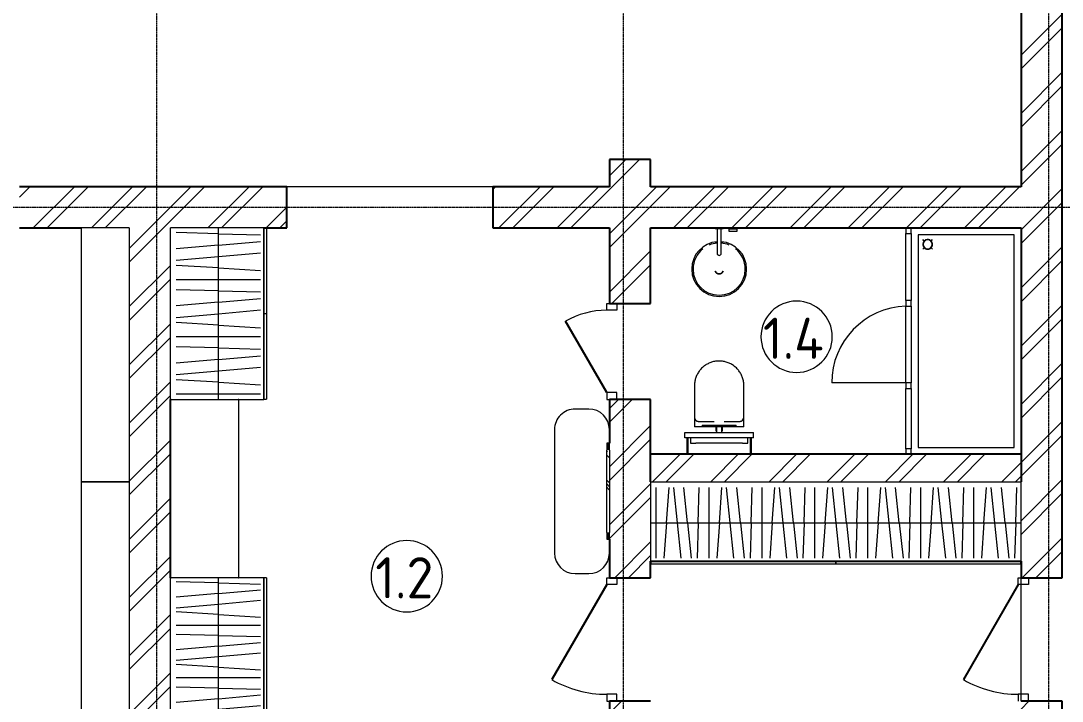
# Model space of a CAD drawing. Header units: millimetres. Extents: x -5016 to 22834, y -6019 to 18943.
# Drawn here: x 5110 to 12700, y 2700 to 7660 of the extents above; entities that cross this region are included whole.
import ezdxf

# ---------------------------------------------------------------- set-up
doc = ezdxf.new("R2010")
doc.units = ezdxf.units.MM
doc.linetypes.add('Осевая 12-2-2', pattern=[16, 12, -2, 0, -2])
for name, color, linetype, lineweight in [('A-AREA-IDEN', 8, 'Continuous', 13), ('A-DETL-GENF', 9, 'Continuous', 13), ('A-DOOR', 8, 'Continuous', 13), ('A-FLOR', 9, 'Continuous', 13), ('A-GLAZ-CWMG', 8, 'Continuous', 13), ('A-WALL', 8, 'Continuous', 13), ('A-WALL-PATT', 8, 'Continuous', 13), ('I-FURN', 9, 'Continuous', 13), ('P-SANR-FIXT', 9, 'Continuous', 13), ('S-GRID', 8, 'Continuous', 13), ('АР_подложка', 8, 'Continuous', 13)]:
    doc.layers.add(name, color=color, linetype=linetype, lineweight=lineweight)
doc.styles.add('GOST Common', font='GOST_Common.ttf', dxfattribs={"height": 300})
pattern_1 = [(45, (0, 0), (-212.132, 212.132), []), (45, (0, 100), (-212.132, 212.132), [])]

# ---------------------------------------------------------------- blocks, each defined once
blk = doc.blocks.new('INT 04 Душевая кабина - INT 04 Душевая кабина-1563465-Этаж 1 - Планировка')
at = {"layer": 'P-SANR-FIXT'}
for p, q in [((300, 400), (-400, 400)), ((-400, 400), (-400, -1150)), ((300, -1150), (300, 400)), ((-354.7, 354.7), (-365, 365)), ((-354.7, 305.3), (-365, 295)), ((-305.3, 354.7), (-295, 365)), ((-305.3, 305.3), (-295, 295)), ((-400, -1150), (300, -1150))]:
    blk.add_line(p, q, dxfattribs=at)
at = {"layer": 'P-SANR-FIXT', "flags": 128}
for points in [[(-295, 330), (-295, 331.4), (-295.1, 332.8), (-295.3, 334.2), (-295.4, 335.6), (-295.7, 337), (-296, 338.3), (-296.4, 339.7), (-296.8, 341), (-297.2, 342.3), (-297.8, 343.6), (-298.3, 344.9), (-299, 346.2), (-299.6, 347.4), (-300.3, 348.6), (-301.1, 349.8), (-301.9, 350.9), (-302.8, 352), (-303.7, 353.1), (-304.6, 354.1), (-305.6, 355.1), (-306.6, 356.1), (-307.7, 357), (-308.8, 357.8), (-309.9, 358.7), (-311.1, 359.5), (-312.3, 360.2), (-313.5, 360.9), (-314.8, 361.5), (-316, 362.1), (-317.3, 362.6), (-318.6, 363.1), (-320, 363.5), (-321.3, 363.9), (-322.7, 364.2), (-324.1, 364.5), (-325.4, 364.7), (-326.8, 364.9), (-328.2, 365), (-329.6, 365), (-331, 365), (-332.4, 364.9), (-333.8, 364.8), (-335.2, 364.6), (-336.6, 364.4), (-338, 364.1), (-339.3, 363.7), (-340.7, 363.3), (-342, 362.9), (-343.3, 362.4), (-344.6, 361.8), (-345.8, 361.2), (-347.1, 360.6), (-348.3, 359.9), (-349.4, 359.1), (-350.6, 358.3), (-351.7, 357.5), (-352.8, 356.6), (-353.8, 355.6), (-354.8, 354.7), (-355.8, 353.6), (-356.7, 352.6), (-357.6, 351.5), (-358.5, 350.4), (-359.2, 349.2), (-360, 348), (-360.7, 346.8), (-361.3, 345.6), (-361.9, 344.3), (-362.5, 343), (-363, 341.7), (-363.4, 340.4), (-363.8, 339.1), (-364.1, 337.7), (-364.4, 336.3), (-364.6, 334.9), (-364.8, 333.5), (-364.9, 332.2), (-365, 330.8), (-365, 330)], [(-365, 330), (-365, 328.6), (-364.9, 327.2), (-364.7, 325.8), (-364.6, 324.4), (-364.3, 323), (-364, 321.7), (-363.6, 320.3), (-363.2, 319), (-362.8, 317.7), (-362.2, 316.4), (-361.7, 315.1), (-361, 313.8), (-360.4, 312.6), (-359.7, 311.4), (-358.9, 310.2), (-358.1, 309.1), (-357.2, 308), (-356.3, 306.9), (-355.4, 305.9), (-354.4, 304.9), (-353.4, 303.9), (-352.3, 303), (-351.2, 302.2), (-350.1, 301.3), (-348.9, 300.5), (-347.7, 299.8), (-346.5, 299.1), (-345.2, 298.5), (-344, 297.9), (-342.7, 297.4), (-341.4, 296.9), (-340, 296.5), (-338.7, 296.1), (-337.3, 295.8), (-335.9, 295.5), (-334.6, 295.3), (-333.2, 295.1), (-331.8, 295), (-330.4, 295), (-329, 295), (-327.6, 295.1), (-326.2, 295.2), (-324.8, 295.4), (-323.4, 295.6), (-322, 295.9), (-320.7, 296.3), (-319.3, 296.7), (-318, 297.1), (-316.7, 297.6), (-315.4, 298.2), (-314.2, 298.8), (-312.9, 299.4), (-311.7, 300.1), (-310.6, 300.9), (-309.4, 301.7), (-308.3, 302.5), (-307.2, 303.4), (-306.2, 304.4), (-305.2, 305.3), (-304.2, 306.4), (-303.3, 307.4), (-302.4, 308.5), (-301.5, 309.6), (-300.8, 310.8), (-300, 312), (-299.3, 313.2), (-298.7, 314.4), (-298.1, 315.7), (-297.5, 317), (-297, 318.3), (-296.6, 319.6), (-296.2, 320.9), (-295.9, 322.3), (-295.6, 323.7), (-295.4, 325.1), (-295.2, 326.5), (-295.1, 327.8), (-295, 329.2), (-295, 330)]]:
    blk.add_lwpolyline(points, dxfattribs=at)
at = {"layer": 'P-SANR-FIXT'}
for radius, start, end in [(35, 0, 180), (35, 180, 0), (33, 0, 180), (33, 180, 0)]:
    blk.add_arc((-330, 330), radius, start, end, dxfattribs=at)
blk = doc.blocks.new('INT 04 Раковина - INT 04 Раковина-1563492-Этаж 1 - Планировка')
at = {"layer": 'P-SANR-FIXT'}
for p, q in [((-200, 1), (-200, -1)), ((-190, -1), (-190, 1)), ((190, 1), (190, -1)), ((200, -1), (200, 1)), ((1, -190), (-1, -190)), ((-1, -200), (1, -200))]:
    blk.add_line(p, q, dxfattribs=at)
for centre, radius, start, end in [((-1, 1), 199, 94.01236, 180), ((-1, 1), 189, 94.23501, 112.52588), ((1, 1), 199, 360, 85.93511), ((1, 1), 189, 67.47412, 85.72004), ((-1, 1), 189, 128.57143, 180), ((1, 1), 189, 360, 51.42857), ((-1, -1), 199, 180, 270), ((-1, -1), 189, 180, 270), ((0, 0), 35, 201.47175, 338.52825), ((0, 0), 33, 207.83742, 332.16258), ((1, -1), 199, 270, 360), ((1, -1), 189, 270, 0)]:
    blk.add_arc(centre, radius, start, end, dxfattribs=at)
blk = doc.blocks.new('INT 04 Смеситель настенный - INT 04 Смеситель настенный-1566558-Этаж 1 - Планировка')
at = {"layer": 'P-SANR-FIXT'}
for p, q in [((-30, 30), (-30, 26)), ((-30, 26), (-29, 26)), ((-30, 26), (30, 26)), ((-15, 26), (-15, -125)), ((15, -125), (15, 26)), ((29, 26), (30, 26)), ((30, 26), (30, 30)), ((70, 30), (70, 26)), ((70, 26), (71, 26)), ((70, 26), (130, 26)), ((70, 24), (70, 6)), ((70, 24), (130, 24)), ((70, 6), (130, 6)), ((72, 26), (72, 24)), ((128, 24), (128, 26)), ((129, 26), (130, 26)), ((130, 26), (130, 30)), ((130, 6), (130, 24))]:
    blk.add_line(p, q, dxfattribs=at)
at = {"layer": 'P-SANR-FIXT', "flags": 128}
for points in [[(-15, -125), (-15, -126.2), (-15, -127.4), (-15, -128.6), (-15, -129.8), (-15, -131), (-15, -132.1), (-15, -133.3), (-15, -134.4), (-15, -135.6), (-15, -136.7), (-15, -137.8), (-15, -138.9), (-15, -139.9), (-15, -140.9), (-15, -141.9), (-15, -142.9), (-15, -143.9), (-15, -144.8), (-15, -145.7), (-15, -146.5), (-15, -147.3), (-15, -148.1), (-15, -148.9), (-15, -149.6), (-15, -150.2), (-15, -150.9), (-15, -151.5), (-15, -152), (-15, -152.5), (-15, -153), (-15, -153.4), (-15, -153.7), (-15, -154.1), (-15, -154.3), (-15, -154.6), (-15, -154.7), (-15, -154.9), (-15, -155), (-15, -155)], [(15, -155), (15, -155), (15, -154.9), (15, -154.8), (15, -154.6), (15, -154.4), (15, -154.1), (15, -153.8), (15, -153.5), (15, -153.1), (15, -152.6), (15, -152.1), (15, -151.6), (15, -151), (15, -150.4), (15, -149.8), (15, -149.1), (15, -148.3), (15, -147.6), (15, -146.7), (15, -145.9), (15, -145), (15, -144.1), (15, -143.2), (15, -142.2), (15, -141.2), (15, -140.2), (15, -139.1), (15, -138.1), (15, -137), (15, -135.9), (15, -134.7), (15, -133.6), (15, -132.4), (15, -131.3), (15, -130.1), (15, -128.9), (15, -127.7), (15, -126.5), (15, -125.3), (15, -125)]]:
    blk.add_lwpolyline(points, dxfattribs=at)
at = {"layer": 'P-SANR-FIXT'}
for start, end in [(165, 255), (285, 20.65302), (180, 360)]:
    blk.add_arc((0, -155), 15, start, end, dxfattribs=at)
blk = doc.blocks.new('INT 04 Сифон - INT 04 Сифон-1566560-Этаж 1 - Планировка')
at = {"layer": 'P-SANR-FIXT'}
for p, q in [((-30, 200), (-30, 196.7)), ((-30, 200), (-15.1, 200)), ((15.3, 200), (30, 200)), ((30, 196.7), (30, 200))]:
    blk.add_line(p, q, dxfattribs=at)
blk = doc.blocks.new('INT 04 Унитаз - Унитаз подвесной Tece TECEspring K 9700997-1563499-Этаж 1 - Планировка')
at = {"layer": 'P-SANR-FIXT'}
for p, q in [((-180, 0), (-180, 0)), ((-180, 0), (-123, 0)), ((-180, 0), (-180, -70)), ((-25, 30), (-25, 0)), ((-20.2, 30), (-25, 30)), ((25, 30), (20.2, 30)), ((25, 0), (25, 30)), ((-180, 0), (-180, -300)), ((-180, -70), (-180, -300)), ((-35.6, -40), (-150, -40)), ((150, -40), (35.4, -40)), ((123, 0), (180, 0)), ((180, -300), (180, 0)), ((180, 0), (180, 0)), ((180, -70), (180, 0)), ((180, -300), (180, -70))]:
    blk.add_line(p, q, dxfattribs=at)
at = {"layer": 'P-SANR-FIXT', "flags": 128}
for points in [[(-150, -40), (-151.2, -40), (-152.4, -40.1), (-153.6, -40.2), (-154.8, -40.4), (-156, -40.6), (-157.1, -40.9), (-158.3, -41.2), (-159.4, -41.5), (-160.6, -41.9), (-161.7, -42.4), (-162.8, -42.9), (-163.9, -43.4), (-164.9, -44), (-165.9, -44.6), (-166.9, -45.2), (-167.9, -45.9), (-168.9, -46.7), (-169.8, -47.4), (-170.7, -48.3), (-171.5, -49.1), (-172.3, -50), (-173.1, -50.9), (-173.9, -51.8), (-174.6, -52.8), (-175.2, -53.8), (-175.9, -54.8), (-176.5, -55.9), (-177, -56.9), (-177.5, -58), (-178, -59.1), (-178.4, -60.3), (-178.7, -61.4), (-179.1, -62.6), (-179.3, -63.7), (-179.6, -64.9), (-179.7, -66.1), (-179.9, -67.3), (-180, -68.5), (-180, -69.7), (-180, -70)], [(180, -70), (180, -68.8), (179.9, -67.6), (179.8, -66.4), (179.6, -65.2), (179.4, -64), (179.1, -62.9), (178.8, -61.7), (178.5, -60.6), (178.1, -59.4), (177.6, -58.3), (177.1, -57.2), (176.6, -56.1), (176, -55.1), (175.4, -54.1), (174.8, -53.1), (174.1, -52.1), (173.3, -51.1), (172.6, -50.2), (171.7, -49.3), (170.9, -48.5), (170, -47.7), (169.1, -46.9), (168.2, -46.1), (167.2, -45.4), (166.2, -44.8), (165.2, -44.1), (164.1, -43.5), (163.1, -43), (162, -42.5), (160.9, -42), (159.7, -41.6), (158.6, -41.3), (157.4, -40.9), (156.3, -40.7), (155.1, -40.4), (153.9, -40.3), (152.7, -40.1), (151.5, -40), (150.3, -40), (150, -40)], [(-180, -300), (-179.9, -307.2), (-179.4, -314.4), (-178.7, -321.5), (-177.7, -328.7), (-176.4, -335.8), (-174.8, -342.8), (-173, -349.7), (-170.9, -356.6), (-168.5, -363.4), (-165.8, -370.1), (-162.9, -376.7), (-159.7, -383.1), (-156.2, -389.4), (-152.5, -395.6), (-148.6, -401.6), (-144.4, -407.5), (-140, -413.2), (-135.3, -418.7), (-130.5, -424), (-125.4, -429.1), (-120.1, -434), (-114.7, -438.7), (-109, -443.2), (-103.2, -447.5), (-97.3, -451.5), (-91.1, -455.2), (-84.8, -458.8), (-78.4, -462), (-71.9, -465), (-65.2, -467.8), (-58.5, -470.2), (-51.6, -472.4), (-44.7, -474.4), (-37.7, -476), (-30.6, -477.4), (-23.5, -478.5), (-16.3, -479.3), (-9.1, -479.8), (-1.9, -480), (5.3, -479.9), (12.4, -479.6), (19.6, -478.9), (26.8, -478), (33.9, -476.8), (40.9, -475.3), (47.9, -473.5), (54.8, -471.5), (61.6, -469.1), (68.3, -466.5), (74.9, -463.7), (81.4, -460.5), (87.7, -457.2), (94, -453.5), (100, -449.6), (105.9, -445.5), (111.7, -441.2), (117.2, -436.6), (122.6, -431.8), (127.8, -426.8), (132.7, -421.6), (137.5, -416.2), (142, -410.6), (146.3, -404.8), (150.4, -398.9), (154.2, -392.8), (157.8, -386.5), (161.2, -380.2), (164.2, -373.7), (167.1, -367), (169.6, -360.3), (171.9, -353.5), (173.9, -346.6), (175.6, -339.6), (177, -332.5), (178.2, -325.4), (179.1, -318.3), (179.7, -311.1), (180, -303.9), (180, -300)], [(-180, -300), (-179.9, -307.2), (-179.5, -314.4), (-178.8, -321.6), (-177.7, -328.7), (-176.5, -335.8), (-174.9, -342.8), (-173, -349.8), (-170.9, -356.6), (-168.5, -363.4), (-165.8, -370.1), (-162.9, -376.7), (-159.7, -383.1), (-156.2, -389.5), (-152.5, -395.6), (-148.6, -401.7), (-144.4, -407.5), (-140, -413.2), (-135.4, -418.7), (-130.5, -424), (-125.4, -429.2), (-120.2, -434.1), (-114.7, -438.8), (-109.1, -443.2), (-103.3, -447.5), (-97.3, -451.5), (-91.1, -455.3), (-84.9, -458.8), (-78.4, -462.1), (-71.9, -465.1), (-65.2, -467.8), (-58.5, -470.3), (-51.6, -472.5), (-44.7, -474.4), (-37.7, -476.1), (-30.6, -477.4), (-23.5, -478.5), (-16.3, -479.3), (-9.1, -479.8), (-1.9, -480), (5.3, -480), (12.4, -479.6), (19.6, -479), (26.8, -478), (33.9, -476.8), (40.9, -475.3), (47.9, -473.6), (54.8, -471.5), (61.6, -469.2), (68.3, -466.6), (74.9, -463.7), (81.4, -460.6), (87.8, -457.2), (94, -453.6), (100.1, -449.7), (106, -445.6), (111.7, -441.2), (117.3, -436.6), (122.6, -431.8), (127.8, -426.8), (132.8, -421.6), (137.5, -416.2), (142.1, -410.6), (146.4, -404.8), (150.4, -398.9), (154.3, -392.8), (157.9, -386.6), (161.2, -380.2), (164.3, -373.7), (167.1, -367), (169.6, -360.3), (171.9, -353.5), (173.9, -346.6), (175.6, -339.6), (177.1, -332.5), (178.2, -325.4), (179.1, -318.3), (179.7, -311.1), (180, -303.9), (180, -300)]]:
    blk.add_lwpolyline(points, dxfattribs=at)
at = {"layer": 'P-SANR-FIXT'}
for centre, start, end in [((-150, -70), 90, 180), ((150, -70), 360, 90)]:
    blk.add_arc(centre, 30, start, end, dxfattribs=at)
blk = doc.blocks.new('INT 04 Инсталяция - Комплект для установки подвесного унитаза_ TECEnov-1563503-Этаж 1 - Планировка')
at = {"layer": 'P-SANR-FIXT'}
for p, q in [((-25, 30), (-25, 0)), ((25, 0), (25, 30))]:
    blk.add_line(p, q, dxfattribs=at)
blk = doc.blocks.new('INT 04 Инсталляция для унитаза - Инсталляция для унитаза-1566561-Этаж 1 - Планировка')
at = {"layer": 'P-SANR-FIXT'}
for p, q in [((-250, 0), (-250, -5)), ((-210, -5), (-210, 0)), ((210, 0), (210, -5)), ((250, -5), (250, 0)), ((-210, -5), (-250, -5)), ((-235, -5), (-235, -120)), ((-225, -120), (-225, -5)), ((250, -5), (210, -5)), ((225, -5), (225, -120)), ((235, -120), (235, -5)), ((-250, -120), (250, -120)), ((-250, -120), (-250, -160)), ((-210, -80), (-210, -120)), ((-170, -80), (-210, -80)), ((-170, -80), (170, -80)), ((210, -80), (170, -80)), ((210, -120), (210, -80)), ((250, -120), (250, -160)), ((250, -160), (-250, -160)), ((-20, -160), (-20, -200)), ((20, -200), (20, -160))]:
    blk.add_line(p, q, dxfattribs=at)
blk = doc.blocks.new('INT 04 К - Клавиша с двумя прямоугольными кнопками-1566562-Этаж 1 - Планировка')
at = {"layer": 'P-SANR-FIXT'}
for p, q in [((0, 0), (246, 0)), ((0, 0), (0, -13)), ((246, -13), (246, 0)), ((246, -13), (0, -13))]:
    blk.add_line(p, q, dxfattribs=at)
blk = doc.blocks.new('Прямоугольный импост - Прямоугольный импост чёрный-1563507-Этаж 1 - Планировка')
at = {"layer": 'A-GLAZ-CWMG'}
for p, q in [((-40, -20), (-40, 20)), ((-40, 20), (0, 20)), ((0, 20), (0, -20)), ((0, -20), (-40, -20))]:
    blk.add_line(p, q, dxfattribs=at)
blk = doc.blocks.new('Прямоугольный импост - Прямоугольный импост чёрный-1563508-Этаж 1 - Планировка')
at = {"layer": 'A-GLAZ-CWMG'}
for p, q in [((0, 20), (-40, 20)), ((-40, 20), (-40, -20)), ((0, -20), (0, 20)), ((-40, -20), (0, -20))]:
    blk.add_line(p, q, dxfattribs=at)
blk = doc.blocks.new('INT 18 Шкаф - INT 18 Шкаф-1563510-Этаж 1 - Планировка')
at = {"layer": 'A-DETL-GENF'}
for p, q in [((-1111.7, 307), (-1111.7, -307)), ((-1035, 0), (-1016.2, 307)), ((-985.3, 307), (-958.3, 0)), ((-881.7, 0), (-908.7, 307)), ((-805, 0), (-797.1, 307)), ((-728.3, 307), (-728.3, -307)), ((-651.7, 0), (-632.8, 307)), ((-602, 307), (-575, 0)), ((-498.3, 0), (-525.3, 307)), ((-421.7, 0), (-413.8, 307)), ((-345, 307), (-345, -307)), ((-268.3, 0), (-249.5, 307)), ((-218.7, 307), (-191.7, 0)), ((-115, 0), (-142, 307)), ((-38.3, 0), (-30.5, 307)), ((38.3, 307), (38.3, -307)), ((115, 0), (133.8, 307)), ((164.7, 307), (191.7, 0)), ((268.3, 0), (241.3, 307)), ((345, 0), (352.9, 307)), ((421.7, 307), (421.7, -307)), ((498.3, 0), (517.2, 307)), ((548, 307), (575, 0)), ((651.7, 0), (624.7, 307)), ((728.3, 0), (736.2, 307)), ((805, 307), (805, -307)), ((881.7, 0), (900.5, 307)), ((931.3, 307), (958.3, 0)), ((1035, 0), (1008, 307)), ((1111.7, 0), (1119.5, 307)), ((-1150, 0), (-766.7, 0)), ((-1035, 0), (-1053.8, -307)), ((-958.3, 0), (-931.3, -307)), ((-881.7, 0), (-854.7, -307)), ((-805, 0), (-812.9, -307)), ((-766.7, 0), (-383.3, 0)), ((-651.7, 0), (-670.5, -307)), ((-575, 0), (-548, -307)), ((-498.3, 0), (-471.3, -307)), ((-421.7, 0), (-429.5, -307)), ((-383.3, 0), (0, 0)), ((-268.3, 0), (-287.2, -307)), ((-191.7, 0), (-164.7, -307)), ((-115, 0), (-88, -307)), ((-38.3, 0), (-46.2, -307)), ((0, 0), (383.3, 0)), ((115, 0), (96.2, -307)), ((191.7, 0), (218.7, -307)), ((268.3, 0), (295.3, -307)), ((345, 0), (337.1, -307)), ((383.3, 0), (766.7, 0)), ((498.3, 0), (479.5, -307)), ((575, 0), (602, -307)), ((651.7, 0), (678.7, -307)), ((728.3, 0), (720.5, -307)), ((766.7, 0), (1150, 0)), ((881.7, 0), (862.8, -307)), ((958.3, 0), (985.3, -307)), ((1035, 0), (1062, -307)), ((1111.7, 0), (1103.8, -307))]:
    blk.add_line(p, q, dxfattribs=at)
at = {"layer": 'I-FURN'}
for p, q in [((-1150, 350), (1150, 350)), ((-1150, 350), (-1150, -330)), ((1150, -330), (1150, 350)), ((1150, -330), (-1150, -330)), ((-1148.5, -332), (-0.8, -332)), ((-1148.5, -332), (-1148.5, -350)), ((-0.8, -350), (-1148.5, -350)), ((-0.8, -350), (-0.8, -332)), ((0.8, -332), (1148.5, -332)), ((0.8, -332), (0.8, -350)), ((1148.5, -350), (0.8, -350)), ((1148.5, -350), (1148.5, -332))]:
    blk.add_line(p, q, dxfattribs=at)
blk = doc.blocks.new('INT 18 Шкаф - INT 18 Шкаф-1563560-Этаж 1 - Планировка')
at = {"layer": 'A-DETL-GENF'}
for p, q in [((-1311.4, 307), (-1311.4, -207)), ((-1234.3, 50), (-1215.5, 307)), ((-1184.1, 307), (-1157.1, 50)), ((-1080, 50), (-1107, 307)), ((-1002.9, 50), (-995, 307)), ((-925.7, 307), (-925.7, -207)), ((-848.6, 50), (-829.7, 307)), ((-798.4, 307), (-771.4, 50)), ((-694.3, 50), (-721.3, 307)), ((-617.1, 50), (-609.3, 307)), ((-540, 307), (-540, -207)), ((-462.9, 50), (-444, 307)), ((-412.7, 307), (-385.7, 50)), ((-308.6, 50), (-335.6, 307)), ((-231.4, 50), (-223.6, 307)), ((-154.3, 307), (-154.3, -207)), ((-77.1, 50), (-58.3, 307)), ((-27, 307), (0, 50)), ((77.1, 50), (50.1, 307)), ((154.3, 50), (162.1, 307)), ((231.4, 307), (231.4, -207)), ((308.6, 50), (327.4, 307)), ((358.7, 307), (385.7, 50)), ((462.9, 50), (435.9, 307)), ((540, 50), (547.9, 307)), ((617.1, 307), (617.1, -207)), ((694.3, 50), (713.1, 307)), ((744.4, 307), (771.4, 50)), ((848.6, 50), (821.6, 307)), ((925.7, 50), (933.6, 307)), ((1002.9, 307), (1002.9, -207)), ((1080, 50), (1098.8, 307)), ((1130.1, 307), (1157.1, 50)), ((1234.3, 50), (1207.3, 307)), ((1311.4, 50), (1319.3, 307)), ((-1350, 50), (-964.3, 50)), ((-1234.3, 50), (-1253.1, -207)), ((-1157.1, 50), (-1130.1, -207)), ((-1080, 50), (-1053, -207)), ((-1002.9, 50), (-1010.7, -207)), ((-964.3, 50), (-578.6, 50)), ((-848.6, 50), (-867.4, -207)), ((-771.4, 50), (-744.4, -207)), ((-694.3, 50), (-667.3, -207)), ((-617.1, 50), (-625, -207)), ((-578.6, 50), (-192.9, 50)), ((-462.9, 50), (-481.7, -207)), ((-385.7, 50), (-358.7, -207)), ((-308.6, 50), (-281.6, -207)), ((-231.4, 50), (-239.3, -207)), ((-192.9, 50), (192.9, 50)), ((-77.1, 50), (-96, -207)), ((0, 50), (27, -207)), ((77.1, 50), (104.1, -207)), ((154.3, 50), (146.4, -207)), ((192.9, 50), (578.6, 50)), ((308.6, 50), (289.7, -207)), ((385.7, 50), (412.7, -207)), ((462.9, 50), (489.9, -207)), ((540, 50), (532.1, -207)), ((578.6, 50), (964.3, 50)), ((694.3, 50), (675.5, -207)), ((771.4, 50), (798.4, -207)), ((848.6, 50), (875.6, -207)), ((925.7, 50), (917.9, -207)), ((964.3, 50), (1350, 50)), ((1080, 50), (1061.2, -207)), ((1157.1, 50), (1184.1, -207)), ((1234.3, 50), (1261.3, -207)), ((1311.4, 50), (1303.6, -207))]:
    blk.add_line(p, q, dxfattribs=at)
at = {"layer": 'I-FURN'}
for p, q in [((-1350, 350), (1350, 350)), ((-1350, 350), (-1350, -230)), ((1350, -230), (1350, 350)), ((1350, -230), (-1350, -230)), ((-1348.5, -232), (-0.8, -232)), ((-1348.5, -232), (-1348.5, -250)), ((-0.8, -250), (-1348.5, -250)), ((-0.8, -250), (-0.8, -232)), ((0.8, -232), (1348.5, -232)), ((0.8, -232), (0.8, -250)), ((1348.5, -250), (0.8, -250)), ((1348.5, -250), (1348.5, -232))]:
    blk.add_line(p, q, dxfattribs=at)
blk = doc.blocks.new('INT 15 Тумба овальная - INT 15 Тумба овальная-1356788-Этаж 1 - Планировка')
at = {"layer": 'I-FURN'}
for p, q in [((450, 200), (-450, 200)), ((-600, 50), (-600, -50)), ((600, -50), (600, 50))]:
    blk.add_line(p, q, dxfattribs=at)
for centre, start, end in [((-450, 50), 90, 180), ((450, 50), 360, 90), ((-450, -50), 180, 270), ((450, -50), 270, 360)]:
    blk.add_arc(centre, 150, start, end, dxfattribs=at)
blk = doc.blocks.new('Прямоугольный импост - Прямоугольный импост чёрный-1563676-Этаж 1 - Планировка')
at = {"layer": 'A-GLAZ-CWMG'}
for p, q in [((13728.2, 9652.6), (13768.2, 9652.6)), ((13728.2, 9212.6), (13728.2, 9652.6)), ((13768.2, 9652.6), (13768.2, 9212.6)), ((13768.2, 9212.6), (13728.2, 9212.6))]:
    blk.add_line(p, q, dxfattribs=at)
blk = doc.blocks.new('INT 19 Дверь межкомнатная одностворчатая - 900 х 2370 _800_ Глухое Л-НАР-1569038-Этаж 1 - Планировка')
at = {"layer": 'A-DOOR', "lineweight": 25}
blk.add_line((400, 170), (-292.8, 570), dxfattribs=at)
at = {"layer": 'A-DOOR'}
for p, q in [((-400, 170), (-450, 170)), ((-450, 170), (-450, 95)), ((-400, 95), (-400, 170)), ((400, 95), (400, 170)), ((400, 170), (450, 170)), ((450, 170), (450, 95)), ((-450, 95), (-400, 95)), ((450, 95), (400, 95))]:
    blk.add_line(p, q, dxfattribs=at)
blk.add_arc((400, 170), 800, 150, 180, dxfattribs=at)
blk = doc.blocks.new('INT 19 Дверь межкомнатная одностворчатая - 900 х 2370 _800_ Глухое Л-НАР-V1-Этаж 1 - Планировка')
at = {"layer": 'A-DOOR', "lineweight": 25}
blk.add_line((400, 170), (-292.8, 570), dxfattribs=at)
at = {"layer": 'A-DOOR'}
for p, q in [((-400, 170), (-450, 170)), ((-400, 95), (-400, 170)), ((400, 95), (400, 170)), ((400, 170), (450, 170)), ((450, 170), (450, 95)), ((-450, 150), (-450, 95)), ((-450, 95), (-400, 95)), ((450, 95), (400, 95))]:
    blk.add_line(p, q, dxfattribs=at)
blk.add_arc((400, 170), 800, 150, 180, dxfattribs=at)
blk = doc.blocks.new('INT 19 Дверь межкомнатная одностворчатая - 700х 2370 _800_ Глухое П-НАР-1569042-Этаж 1 - Планировка')
at = {"layer": 'A-DOOR', "lineweight": 25}
blk.add_line((-300, 170), (219.6, 470), dxfattribs=at)
at = {"layer": 'A-DOOR'}
for p, q in [((-300, 170), (-350, 170)), ((-350, 170), (-350, 95)), ((-300, 95), (-300, 170)), ((300, 95), (300, 170)), ((300, 170), (350, 170)), ((350, 170), (350, 95)), ((-350, 95), (-300, 95)), ((350, 95), (300, 95))]:
    blk.add_line(p, q, dxfattribs=at)
blk.add_arc((-300, 170), 600, 360, 30, dxfattribs=at)
blk = doc.blocks.new('INT 18 Шкаф - INT 18 Шкаф-1563750-Этаж 1 - Планировка')
at = {"layer": 'I-FURN'}
for p, q in [((-925, 350), (925, 350)), ((-925, 350), (-925, 2)), ((925, 2), (925, 350)), ((925, 2), (-925, 2))]:
    blk.add_line(p, q, dxfattribs=at)
blk = doc.blocks.new('Прямоугольный импост - Прямоугольный импост чёрный-1565361-Этаж 1 - Планировка')
at = {"layer": 'A-GLAZ-CWMG'}
for p, q in [((13728.2, 10252.6), (13768.2, 10252.6)), ((13728.2, 9692.6), (13728.2, 10252.6)), ((13768.2, 10252.6), (13768.2, 9692.6)), ((13768.2, 9692.6), (13728.2, 9692.6))]:
    blk.add_line(p, q, dxfattribs=at)
blk = doc.blocks.new('Прямоугольный импост - Прямоугольный импост чёрный-1565330-Этаж 1 - Планировка')
at = {"layer": 'A-GLAZ-CWMG'}
for p, q in [((-20, -20), (-20, 20)), ((-20, 20), (20, 20)), ((20, 20), (20, -20)), ((20, -20), (-20, -20))]:
    blk.add_line(p, q, dxfattribs=at)
blk = doc.blocks.new('Дверь-Витраж-Одинарная-Остекление - Дверь-Витраж-Одинарная-Остекление-1565363-Этаж 1 - Планировка')
at = {"layer": 'A-DOOR'}
blk.add_line((280, -20), (280, -560), dxfattribs=at)
blk.add_arc((280, 0), 560, 182.0567, 270, dxfattribs=at)
blk = doc.blocks.new('Прямоугольный импост - Прямоугольный импост чёрный-1565364-Этаж 1 - Планировка')
at = {"layer": 'A-GLAZ-CWMG'}
for p, q in [((13728.2, 10782.6), (13768.2, 10782.6)), ((13728.2, 10292.6), (13728.2, 10782.6)), ((13768.2, 10782.6), (13768.2, 10292.6)), ((13768.2, 10292.6), (13728.2, 10292.6))]:
    blk.add_line(p, q, dxfattribs=at)
blk = doc.blocks.new('INT 18 Шкаф - INT 18 Шкаф-1566372-Этаж 1 - Планировка')
at = {"layer": 'A-DETL-GENF'}
for p, q in [((-583.3, 307), (-583.3, -307)), ((-500, 0), (-481.2, 307)), ((-443.7, 307), (-416.7, 0)), ((-333.3, 0), (-360.3, 307)), ((-250, 0), (-242.1, 307)), ((-166.7, 307), (-166.7, -307)), ((-83.3, 0), (-64.5, 307)), ((-27, 307), (0, 0)), ((83.3, 0), (56.3, 307)), ((166.7, 0), (174.5, 307)), ((250, 307), (250, -307)), ((333.3, 0), (352.2, 307)), ((389.7, 307), (416.7, 0)), ((500, 0), (473, 307)), ((583.3, 0), (591.2, 307)), ((-625, 0), (-208.3, 0)), ((-500, 0), (-518.8, -307)), ((-416.7, 0), (-389.7, -307)), ((-333.3, 0), (-306.3, -307)), ((-250, 0), (-257.9, -307)), ((-208.3, 0), (208.3, 0)), ((-83.3, 0), (-102.2, -307)), ((0, 0), (27, -307)), ((83.3, 0), (110.3, -307)), ((166.7, 0), (158.8, -307)), ((208.3, 0), (625, 0)), ((333.3, 0), (314.5, -307)), ((416.7, 0), (443.7, -307)), ((500, 0), (527, -307)), ((583.3, 0), (575.5, -307))]:
    blk.add_line(p, q, dxfattribs=at)
at = {"layer": 'I-FURN'}
for p, q in [((-625, 350), (625, 350)), ((-625, 350), (-625, -330)), ((625, -330), (625, 350)), ((625, -330), (-625, -330)), ((-623.5, -332), (-0.8, -332)), ((-623.5, -332), (-623.5, -350)), ((-0.8, -350), (-623.5, -350)), ((-0.8, -350), (-0.8, -332)), ((0.8, -332), (623.5, -332)), ((0.8, -332), (0.8, -350)), ((623.5, -350), (0.8, -350)), ((623.5, -350), (623.5, -332))]:
    blk.add_line(p, q, dxfattribs=at)
blk = doc.blocks.new('INT Банкетка - INT Банкетка-1566404-Этаж 1 - Планировка')
at = {"layer": 'I-FURN'}
blk.add_line((-645, -250), (645, -250), dxfattribs=at)
at = {"layer": 'I-FURN', "flags": 128}
for points in [[(-645, 250), (-645.2, 250), (-645.4, 250), (-645.6, 250), (-645.8, 249.9), (-646, 249.9), (-646.2, 249.9), (-646.4, 249.8), (-646.6, 249.7), (-646.8, 249.7), (-646.9, 249.6), (-647.1, 249.5), (-647.3, 249.4), (-647.5, 249.3), (-647.7, 249.2), (-647.8, 249.1), (-648, 249), (-648.1, 248.9), (-648.3, 248.8), (-648.4, 248.6), (-648.6, 248.5), (-648.7, 248.3), (-648.9, 248.2), (-649, 248), (-649.1, 247.9), (-649.2, 247.7), (-649.3, 247.5), (-649.4, 247.4), (-649.5, 247.2), (-649.6, 247), (-649.7, 246.8), (-649.7, 246.6), (-649.8, 246.4), (-649.8, 246.2), (-649.9, 246), (-649.9, 245.8), (-650, 245.7), (-650, 245.5), (-650, 245.3), (-650, 245.1)], [(-649.1, 247.9), (-649.2, 247.7), (-649.3, 247.5), (-649.4, 247.4), (-649.5, 247.2), (-649.6, 247), (-649.7, 246.8), (-649.7, 246.6), (-649.8, 246.4), (-649.8, 246.2), (-649.9, 246), (-649.9, 245.8), (-650, 245.7), (-650, 245.5), (-650, 245.3), (-650, 245.1)], [(-645, 250), (-645.2, 250), (-645.4, 250), (-645.6, 250), (-645.8, 249.9), (-646, 249.9), (-646.2, 249.9), (-646.4, 249.8), (-646.6, 249.7), (-646.8, 249.7), (-646.9, 249.6), (-647.1, 249.5), (-647.3, 249.4), (-647.5, 249.3), (-647.7, 249.2), (-647.8, 249.1)], [(647.9, 249.1), (647.7, 249.2), (647.5, 249.3), (647.4, 249.4), (647.2, 249.5), (647, 249.6), (646.8, 249.7), (646.6, 249.7), (646.4, 249.8), (646.2, 249.8), (646, 249.9), (645.8, 249.9), (645.7, 250), (645.5, 250), (645.3, 250), (645.1, 250)], [(650, 245), (650, 245.2), (650, 245.4), (650, 245.6), (649.9, 245.8), (649.9, 246), (649.9, 246.2), (649.8, 246.4), (649.7, 246.6), (649.7, 246.8), (649.6, 246.9), (649.5, 247.1), (649.4, 247.3), (649.3, 247.5), (649.2, 247.7), (649.1, 247.8), (649, 248), (648.9, 248.1), (648.8, 248.3), (648.6, 248.4), (648.5, 248.6), (648.3, 248.7), (648.2, 248.9), (648, 249), (647.9, 249.1), (647.7, 249.2), (647.5, 249.3), (647.4, 249.4), (647.2, 249.5), (647, 249.6), (646.8, 249.7), (646.6, 249.7), (646.4, 249.8), (646.2, 249.8), (646, 249.9), (645.8, 249.9), (645.7, 250), (645.5, 250), (645.3, 250), (645.1, 250)], [(650, 245), (650, 245.2), (650, 245.4), (650, 245.6), (649.9, 245.8), (649.9, 246), (649.9, 246.2), (649.8, 246.4), (649.7, 246.6), (649.7, 246.8), (649.6, 246.9), (649.5, 247.1), (649.4, 247.3), (649.3, 247.5), (649.2, 247.7), (649.1, 247.8)], [(-650, -245), (-650, -245.2), (-650, -245.4), (-650, -245.6), (-649.9, -245.8), (-649.9, -246), (-649.9, -246.2), (-649.8, -246.4), (-649.7, -246.6), (-649.7, -246.8), (-649.6, -246.9), (-649.5, -247.1), (-649.4, -247.3), (-649.3, -247.5), (-649.2, -247.7), (-649.1, -247.8)], [(-650, -245), (-650, -245.2), (-650, -245.4), (-650, -245.6), (-649.9, -245.8), (-649.9, -246), (-649.9, -246.2), (-649.8, -246.4), (-649.7, -246.6), (-649.7, -246.8), (-649.6, -246.9), (-649.5, -247.1), (-649.4, -247.3), (-649.3, -247.5), (-649.2, -247.7), (-649.1, -247.8), (-649, -248), (-648.9, -248.1), (-648.8, -248.3), (-648.6, -248.4), (-648.5, -248.6), (-648.3, -248.7), (-648.2, -248.9), (-648, -249), (-647.9, -249.1), (-647.7, -249.2), (-647.5, -249.3), (-647.4, -249.4), (-647.2, -249.5), (-647, -249.6), (-646.8, -249.7), (-646.6, -249.7), (-646.4, -249.8), (-646.2, -249.8), (-646, -249.9), (-645.8, -249.9), (-645.7, -250), (-645.5, -250), (-645.3, -250), (-645.1, -250), (-645, -250)], [(-647.9, -249.1), (-647.7, -249.2), (-647.5, -249.3), (-647.4, -249.4), (-647.2, -249.5), (-647, -249.6), (-646.8, -249.7), (-646.6, -249.7), (-646.4, -249.8), (-646.2, -249.8), (-646, -249.9), (-645.8, -249.9), (-645.7, -250), (-645.5, -250), (-645.3, -250), (-645.1, -250)], [(645, -250), (645.2, -250), (645.4, -250), (645.6, -250), (645.8, -249.9), (646, -249.9), (646.2, -249.9), (646.4, -249.8), (646.6, -249.7), (646.8, -249.7), (646.9, -249.6), (647.1, -249.5), (647.3, -249.4), (647.5, -249.3), (647.7, -249.2), (647.8, -249.1), (648, -249), (648.1, -248.9), (648.3, -248.8), (648.4, -248.6), (648.6, -248.5), (648.7, -248.3), (648.9, -248.2), (649, -248), (649.1, -247.9), (649.2, -247.7), (649.3, -247.5), (649.4, -247.4), (649.5, -247.2), (649.6, -247), (649.7, -246.8), (649.7, -246.6), (649.8, -246.4), (649.8, -246.2), (649.9, -246), (649.9, -245.8), (650, -245.7), (650, -245.5), (650, -245.3), (650, -245.1)], [(645, -250), (645.2, -250), (645.4, -250), (645.6, -250), (645.8, -249.9), (646, -249.9), (646.2, -249.9), (646.4, -249.8), (646.6, -249.7), (646.8, -249.7), (646.9, -249.6), (647.1, -249.5), (647.3, -249.4), (647.5, -249.3), (647.7, -249.2), (647.8, -249.1)], [(649.1, -247.9), (649.2, -247.7), (649.3, -247.5), (649.4, -247.4), (649.5, -247.2), (649.6, -247), (649.7, -246.8), (649.7, -246.6), (649.8, -246.4), (649.8, -246.2), (649.9, -246), (649.9, -245.8), (650, -245.7), (650, -245.5), (650, -245.3), (650, -245.1)]]:
    blk.add_lwpolyline(points, dxfattribs=at)
blk = doc.blocks.new('FP_18-Этаж 1 - Планировка')
at = {"layer": 'I-FURN', "true_color": 0xf4f4f4}
blk.add_hatch(color=7, dxfattribs=at).paths.add_polyline_path([(-300, 0), (-350, 0), (-350, -20), (-300, -20)])
blk = doc.blocks.new('FP_19-Этаж 1 - Планировка')
at = {"layer": 'I-FURN', "true_color": 0xf4f4f4}
blk.add_hatch(color=7, dxfattribs=at).paths.add_polyline_path([(350, -20), (350, 0), (300, 0), (300, -20), (348.3, -20)])
blk = doc.blocks.new('FP_20-Этаж 1 - Планировка')
at = {"layer": 'I-FURN'}
blk.add_line((-350, 0), (-350, -20), dxfattribs=at)
blk = doc.blocks.new('FP_21-Этаж 1 - Планировка')
at = {"layer": 'I-FURN'}
blk.add_line((350, -20), (350, 0), dxfattribs=at)
blk = doc.blocks.new('INT 03 Зеркало - Зеркало-1566474-Этаж 1 - Планировка')
at = {"layer": 'I-FURN', "true_color": 0x808080}
h = blk.add_hatch(dxfattribs=at)
h.set_pattern_fill('FP_2', color=8, style=0, pattern_type=2)
h.set_pattern_definition([(225, (551.7, -90), (-630, -6e-14), [61.16, -829.8]), (225, (567.4, -49.8), (-630, -6e-14), [180, -710.96]), (225, (525.2, -63.5), (-630, -6e-14), [61.16, -829.8]), (225, (341.7, -187.8), (-630, -6e-14), [61.16, -829.8]), (225, (378.6, -126.4), (-630, -6e-14), [210, -680.96]), (225, (351.5, -125), (-630, -6e-14), [112.5, -778.46]), (225, (176.7, -45), (-630, -6e-14), [124.8, -766.16]), (225, (164.44, -32.75), (-630, -6e-14), [204.13, -686.82]), (225, (118.04, -50.63), (-630, -6e-14), [79.34, -811.62]), (225, (551.7, -420), (-630, -6e-14), [61.16, -829.8]), (225, (550.54, -396.65), (-630, -6e-14), [156.2, -734.76]), (225, (561.5, -357.2), (-630, -6e-14), [112.5, -778.46]), (225, (316.9, -493), (-630, -6e-14), [61.16, -829.8]), (225, (359.2, -426.2), (-630, -6e-14), [217.65, -673.3]), (225, (299.95, -456.94), (-630, -6e-14), [74.67, -816.28]), (225, (131.7, -420), (-630, -6e-14), [112.5, -778.46]), (225, (168.6, -358.6), (-630, -6e-14), [210, -680.96]), (225, (118.04, -380.63), (-630, -6e-14), [79.34, -811.62])])
h.paths.add_polyline_path([(300, 0), (-300, 0), (-300, -20), (300, -20)])
at = {"layer": 'I-FURN'}
for p, q in [((-300, 0), (-350, 0)), ((-300, 0), (300, 0)), ((350, 0), (300, 0)), ((-350, -20), (-300, -20)), ((300, -20), (-300, -20)), ((300, -20), (350, -20))]:
    blk.add_line(p, q, dxfattribs=at)
for name in ['FP_18-Этаж 1 - Планировка', 'FP_20-Этаж 1 - Планировка', 'FP_19-Этаж 1 - Планировка', 'FP_21-Этаж 1 - Планировка']:
    blk.add_blockref(name, (0, 0), dxfattribs=at)
blk = doc.blocks.new('INT Марка помещения - Номер помещения _ Площадь _ Имя-1615504-Этаж 1 - Планировка')
at = {"layer": 'A-AREA-IDEN'}
for start, end in [(360, 180), (180, 360)]:
    blk.add_arc((0, 0), 2.6, start, end, dxfattribs=at)
blk = doc.blocks.new('АР_plan1')
at = {"layer": 'A-WALL-PATT', "lineweight": 9}
h = blk.add_hatch(dxfattribs=at)
h.set_pattern_fill('FP_1', color=256, style=0, pattern_type=2)
h.set_pattern_definition(pattern_1)
h.paths.add_polyline_path([(11568.2, 5972.6), (11868.2, 5972.6), (11868.2, 7372.6), (11568.2, 7372.6)])
h.paths.add_polyline_path([(11680.5, 8272.6), (11868.2, 8272.6), (11868.2, 9572.6), (11568.2, 9572.6), (11568.2, 8272.6)])
h.paths.add_polyline_path([(11568.2, 10272.6), (11868.2, 10272.6), (11868.2, 10822.6), (11568.2, 10822.6)])
h.paths.add_polyline_path([(11868.2, 11122.6), (11868.2, 11322.6), (11568.2, 11322.6), (11568.2, 11122.6)])
h.paths.add_polyline_path([(11568.2, 12822.6), (11868.2, 12822.6), (11868.2, 18272.6), (11568.2, 18272.6), (11568.2, 12924.3)])
h = blk.add_hatch(dxfattribs=at)
h.set_pattern_fill('FP_1', color=256, style=0, pattern_type=2)
h.set_pattern_definition(pattern_1)
h.paths.add_polyline_path([(14868.2, 5972.6), (14868.2, 7372.6), (14568.2, 7372.6), (14568.2, 5972.6)])
h.paths.add_polyline_path([(14868.2, 8272.6), (14868.2, 13947.6), (14568.2, 13947.6), (14568.2, 8272.6)])
h.paths.add_polyline_path([(14568.2, 15447.6), (14868.2, 15447.6), (14868.2, 18272.6), (14568.2, 18272.6), (14568.2, 15872.6)])
h = blk.add_hatch(dxfattribs=at)
h.set_pattern_fill('FP_1', color=256, style=0, pattern_type=2)
h.set_pattern_definition(pattern_1)
h.paths.add_polyline_path([(14568.2, 10822.6), (14568.2, 11122.6), (10718.2, 11122.6), (10718.2, 10822.6), (14207.7, 10822.6)])
h.paths.add_polyline_path([(9153.3, 10822.6), (9218.2, 10822.6), (9218.2, 11122.6), (7268.2, 11122.6), (7268.2, 10822.6), (9048.2, 10822.6)])
h.paths.add_polyline_path([(6368.2, 10822.6), (6368.2, 11122.6), (2368.2, 11122.6), (2368.2, 10822.6), (6265.1, 10822.6)])
h = blk.add_hatch(dxfattribs=at)
h.set_pattern_fill('FP_1', color=256, style=0, pattern_type=2)
h.set_pattern_definition(pattern_1)
h.paths.add_polyline_path([(8068.2, 5972.6), (8368.2, 5972.6), (8368.2, 10822.6), (8068.2, 10822.6), (8068.2, 7122.6)])
h = blk.add_hatch(dxfattribs=at)
h.set_pattern_fill('FP_1', color=256, style=0, pattern_type=2)
h.set_pattern_definition(pattern_1)
h.paths.add_polyline_path([(14568.2, 8972.6), (14568.2, 9172.6), (11868.2, 9172.6), (11868.2, 8972.6), (13485.7, 8972.6)])
at = {"layer": 'A-FLOR'}
for p, q in [((10718.2, 11122.6), (9218.2, 11122.6)), ((14568.2, 7372.6), (14568.2, 8272.6))]:
    blk.add_line(p, q, dxfattribs=at)
at = {"layer": 'A-WALL', "lineweight": 25}
for p, q in [((14568.2, 13947.6), (14568.2, 11122.6)), ((14868.2, 8272.6), (14868.2, 13422.6)), ((11568.2, 11322.6), (11568.2, 11122.6)), ((11868.2, 11322.6), (11568.2, 11322.6)), ((11868.2, 11122.6), (11868.2, 11322.6)), ((9218.2, 11122.6), (7268.2, 11122.6)), ((9218.2, 10822.6), (9218.2, 11122.6)), ((11568.2, 11122.6), (10718.2, 11122.6)), ((10718.2, 11122.6), (10718.2, 10822.6)), ((14568.2, 11122.6), (11868.2, 11122.6)), ((7268.2, 10822.6), (7720.2, 10822.6)), ((9048.2, 10822.6), (9218.2, 10822.6)), ((10718.2, 10822.6), (11568.2, 10822.6)), ((11568.2, 10822.6), (11568.2, 10272.6)), ((11868.2, 10822.6), (14568.2, 10822.6)), ((11868.2, 10272.6), (11868.2, 10822.6)), ((14568.2, 10822.6), (14568.2, 8972.6)), ((11568.2, 10272.6), (11868.2, 10272.6)), ((8368.2, 8272.6), (8368.2, 9572.6)), ((11568.2, 9572.6), (11568.2, 9252.6)), ((11868.2, 9572.6), (11568.2, 9572.6)), ((11868.2, 8972.6), (11868.2, 9572.6)), ((14568.2, 9172.6), (11868.2, 9172.6)), ((11568.2, 8552.6), (11568.2, 8272.6)), ((11868.2, 8272.6), (11868.2, 8392.6)), ((14568.2, 8392.6), (14568.2, 8272.6)), ((11568.2, 8272.6), (11868.2, 8272.6)), ((14568.2, 8272.6), (14868.2, 8272.6)), ((11568.2, 7372.6), (11568.2, 5972.6)), ((11868.2, 7372.6), (11568.2, 7372.6)), ((14868.2, 7372.6), (14568.2, 7372.6)), ((14868.2, 5972.6), (14868.2, 7372.6))]:
    blk.add_line(p, q, dxfattribs=at)
at = {"layer": 'S-GRID', "color": 251, "linetype": 'Осевая 12-2-2', "true_color": 0x646464}
for p, q in [((8268.2, 22574.8), (8268.2, -1346.2)), ((11668.2, 22574.8), (11668.2, -1346.2)), ((14768.2, 22574.8), (14768.2, -1346.2)), ((23375.6, 10972.6), (-1176.1, 10972.6))]:
    blk.add_line(p, q, dxfattribs=at)
at = {"layer": 'A-AREA-IDEN', "xscale": 99.99999999999993, "yscale": 99.99999999999993, "zscale": 99.99999999999993}
for p in [(12932.7, 10029.4), (10091, 8283.8)]:
    blk.add_blockref('INT Марка помещения - Номер помещения _ Площадь _ Имя-1615504-Этаж 1 - Планировка', p, dxfattribs=at)
at = {"layer": 'A-DOOR', "lineweight": 25, "rotation": 89.99999999999993}
for name, p in [('INT 19 Дверь межкомнатная одностворчатая - 700х 2370 _800_ Глухое П-НАР-1569042-Этаж 1 - Планировка', (11718.2, 9922.6)), ('INT 19 Дверь межкомнатная одностворчатая - 900 х 2370 _800_ Глухое Л-НАР-1569038-Этаж 1 - Планировка', (11718.2, 7822.6)), ('INT 19 Дверь межкомнатная одностворчатая - 900 х 2370 _800_ Глухое Л-НАР-V1-Этаж 1 - Планировка', (14718.2, 7822.6))]:
    blk.add_blockref(name, p, dxfattribs=at)
at = {"layer": 'A-DOOR', "rotation": 269.9999999999999}
blk.add_blockref('Дверь-Витраж-Одинарная-Остекление - Дверь-Витраж-Одинарная-Остекление-1565363-Этаж 1 - Планировка', (13748.2, 9972.6), dxfattribs=at)
at = {"layer": 'A-GLAZ-CWMG', "rotation": 89.99999999999991}
blk.add_blockref('Прямоугольный импост - Прямоугольный импост чёрный-1563508-Этаж 1 - Планировка', (13748.2, 10822.6), dxfattribs=at)
at = {"layer": 'A-GLAZ-CWMG'}
for name in ['Прямоугольный импост - Прямоугольный импост чёрный-1565364-Этаж 1 - Планировка', 'Прямоугольный импост - Прямоугольный импост чёрный-1565361-Этаж 1 - Планировка', 'Прямоугольный импост - Прямоугольный импост чёрный-1563676-Этаж 1 - Планировка']:
    blk.add_blockref(name, (0, 0), dxfattribs=at)
at = {"layer": 'A-GLAZ-CWMG', "extrusion": (0, 0, -1), "rotation": 270.0000000000001}
for name, p in [('Прямоугольный импост - Прямоугольный импост чёрный-1565330-Этаж 1 - Планировка', (-13748.2, 10272.6)), ('Прямоугольный импост - Прямоугольный импост чёрный-1565330-Этаж 1 - Планировка', (-13748.2, 9672.6)), ('Прямоугольный импост - Прямоугольный импост чёрный-1563507-Этаж 1 - Планировка', (-13748.2, 9172.6))]:
    blk.add_blockref(name, p, dxfattribs=at)
at = {"layer": 'I-FURN'}
for name, p, rotation in [('INT 18 Шкаф - INT 18 Шкаф-1563750-Этаж 1 - Планировка', (7718.2, 9897.6), 269.9999999999997), ('INT 18 Шкаф - INT 18 Шкаф-1566372-Этаж 1 - Планировка', (8718.2, 10197.6), 89.99999999999993), ('INT Банкетка - INT Банкетка-1566404-Этаж 1 - Планировка', (8618.2, 8922.6), 89.9999999999999), ('INT 15 Тумба овальная - INT 15 Тумба овальная-1356788-Этаж 1 - Планировка', (11368.2, 8902.6), 89.9999999999999), ('INT 03 Зеркало - Зеркало-1566474-Этаж 1 - Планировка', (11568.2, 8902.6), 270.0000000000007), ('INT 18 Шкаф - INT 18 Шкаф-1563750-Этаж 1 - Планировка', (7718.2, 8047.6), 269.9999999999997), ('INT 18 Шкаф - INT 18 Шкаф-1563510-Этаж 1 - Планировка', (8718.2, 7122.6), 89.99999999999993)]:
    blk.add_blockref(name, p, dxfattribs=dict(at, rotation=rotation))
blk.add_blockref('INT 18 Шкаф - INT 18 Шкаф-1563560-Этаж 1 - Планировка', (13218.2, 8622.6), dxfattribs=at)
at = {"layer": 'P-SANR-FIXT'}
for name, p in [('INT 04 Смеситель настенный - INT 04 Смеситель настенный-1566558-Этаж 1 - Планировка', (12368.2, 10792.6)), ('INT 04 Раковина - INT 04 Раковина-1563492-Этаж 1 - Планировка', (12368.2, 10522.6)), ('INT 04 Сифон - INT 04 Сифон-1566560-Этаж 1 - Планировка', (12368.2, 10522.6)), ('INT 04 Душевая кабина - INT 04 Душевая кабина-1563465-Этаж 1 - Планировка', (14218.2, 10372.6))]:
    blk.add_blockref(name, p, dxfattribs=at)
at = {"layer": 'P-SANR-FIXT', "rotation": 180}
for name, p in [('INT 04 Унитаз - Унитаз подвесной Tece TECEspring K 9700997-1563499-Этаж 1 - Планировка', (12368.2, 9372.6)), ('INT 04 Инсталляция для унитаза - Инсталляция для унитаза-1566561-Этаж 1 - Планировка', (12368.2, 9172.6)), ('INT 04 К - Клавиша с двумя прямоугольными кнопками-1566562-Этаж 1 - Планировка', (12491.2, 9372.6)), ('INT 04 Инсталяция - Комплект для установки подвесного унитаза_ TECEnov-1563503-Этаж 1 - Планировка', (12368.2, 9372.6))]:
    blk.add_blockref(name, p, dxfattribs=at)
at = {"layer": 'A-AREA-IDEN', "char_height": 300, "attachment_point": 1, "style": 'GOST Common'}
for s, insert, width in [('1.4', (12687.3, 10168.2), 601.266), ('1.2', (9862, 8422.5), 561.181)]:
    blk.add_mtext(s, dxfattribs=dict(at, insert=insert, width=width))

msp = doc.modelspace()

# ---------------------------------------------------------------- block references
at = {"layer": 'АР_подложка'}
msp.add_blockref('АР_plan1', (-2168, -4673), dxfattribs=at)

doc.saveas('drawing.dxf')
